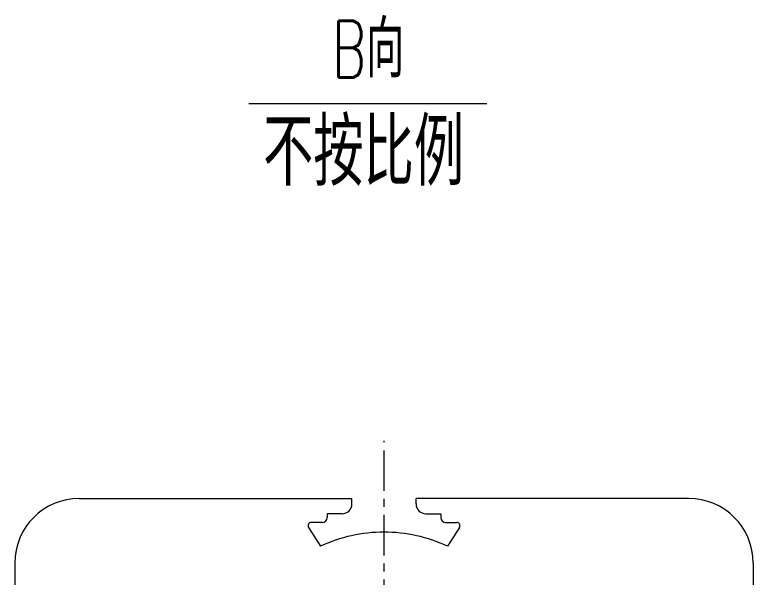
# Model space of a CAD drawing. Header units: millimetres. Extents: x 3384 to 3978, y 1077 to 1497.
# Drawn here: x 3733.8 to 3779.5, y 1198 to 1232.79 of the extents above; entities that cross this region are included whole.
import ezdxf

# ---------------------------------------------------------------- set-up
doc = ezdxf.new("R2010")
doc.units = ezdxf.units.MM
doc.linetypes.add('CENTERX2', pattern=[4, 2.5, -0.5, 0.5, -0.5])
for name, color, linetype, lineweight, true_color in [('1', 1, 'Continuous', 18, 0xff0000), ('2', 2, 'Continuous', 18, 0xffff00), ('3', 3, 'CENTERX2', 18, 0x00ff00)]:
    doc.layers.add(name, color=color, linetype=linetype, lineweight=lineweight, true_color=true_color)
doc.styles.add('HZ', font='txt.shx', dxfattribs={"width": 0.67, "bigfont": 'hztxt.shx'})
doc.styles.add('ZH', font='txt.shx', dxfattribs={"width": 0.75, "bigfont": 'hztxt.shx'})

msp = doc.modelspace()

# ---------------------------------------------------------------- linework, layer by layer
at = {"layer": '1'}
for p, q in [((3737.80259, 1202.8697), (3754.66447, 1202.8697)), ((3754.66447, 1202.52651), (3754.66447, 1202.8697)), ((3758.63807, 1202.52651), (3758.63807, 1202.8697)), ((3775.49994, 1202.8697), (3758.63807, 1202.8697)), ((3753.13835, 1201.92651), (3753.13835, 1201.68836)), ((3754.06447, 1201.92651), (3753.13835, 1201.92651)), ((3759.23807, 1201.92651), (3760.16418, 1201.92651)), ((3760.16418, 1201.92651), (3760.16418, 1201.68836)), ((3752.83835, 1201.38836), (3752.15279, 1201.38836)), ((3760.46418, 1201.38836), (3761.14974, 1201.38836)), ((3751.98324, 1201.08229), (3752.7177, 1199.90821)), ((3761.31929, 1201.08229), (3760.58483, 1199.90821)), ((3733.80259, 1198.8697), (3733.80259, 1133.61893)), ((3779.49994, 1198.8697), (3779.49994, 1133.61893))]:
    msp.add_line(p, q, dxfattribs=at)
for centre, radius, start, end in [((3737.80259, 1198.8697), 4, 90, 180), ((3775.49994, 1198.8697), 4, 0, 90), ((3754.06447, 1202.52651), 0.6, 270, 0), ((3759.23807, 1202.52651), 0.6, 180, 270), ((3752.15279, 1201.18836), 0.2, 90, 212.028677), ((3752.83835, 1201.68836), 0.3, 270, 0), ((3760.46418, 1201.68836), 0.3, 180, 270), ((3761.14974, 1201.18836), 0.2, 327.971323, 90), ((3756.63685, 1191.57176), 9.21174, 89.910349, 115.179253), ((3756.66568, 1191.57176), 9.21174, 64.820747, 90.089651)]:
    msp.add_arc(centre, radius, start, end, dxfattribs=at)
at = {"layer": '2'}
msp.add_line((3748.2806, 1227.31063), (3763.02453, 1227.31063), dxfattribs=at)
at = {"layer": '3'}
msp.add_line((3756.65127, 1127.34545), (3756.65127, 1206.4257), dxfattribs=at)

# ---------------------------------------------------------------- texts
at = {"layer": '2'}
for s, insert, char_height, width, attachment_point, style in [('\\T1;B向', (3753.43516, 1232.41824), 3.5, 35.254, 1, 'HZ'), ('\\T1;不按比例', (3749.16645, 1222.20811), 4.1472, 18.74016, 7, 'ZH')]:
    msp.add_mtext(s, dxfattribs=dict(at, insert=insert, char_height=char_height, width=width, attachment_point=attachment_point, style=style))

doc.saveas('drawing.dxf')
